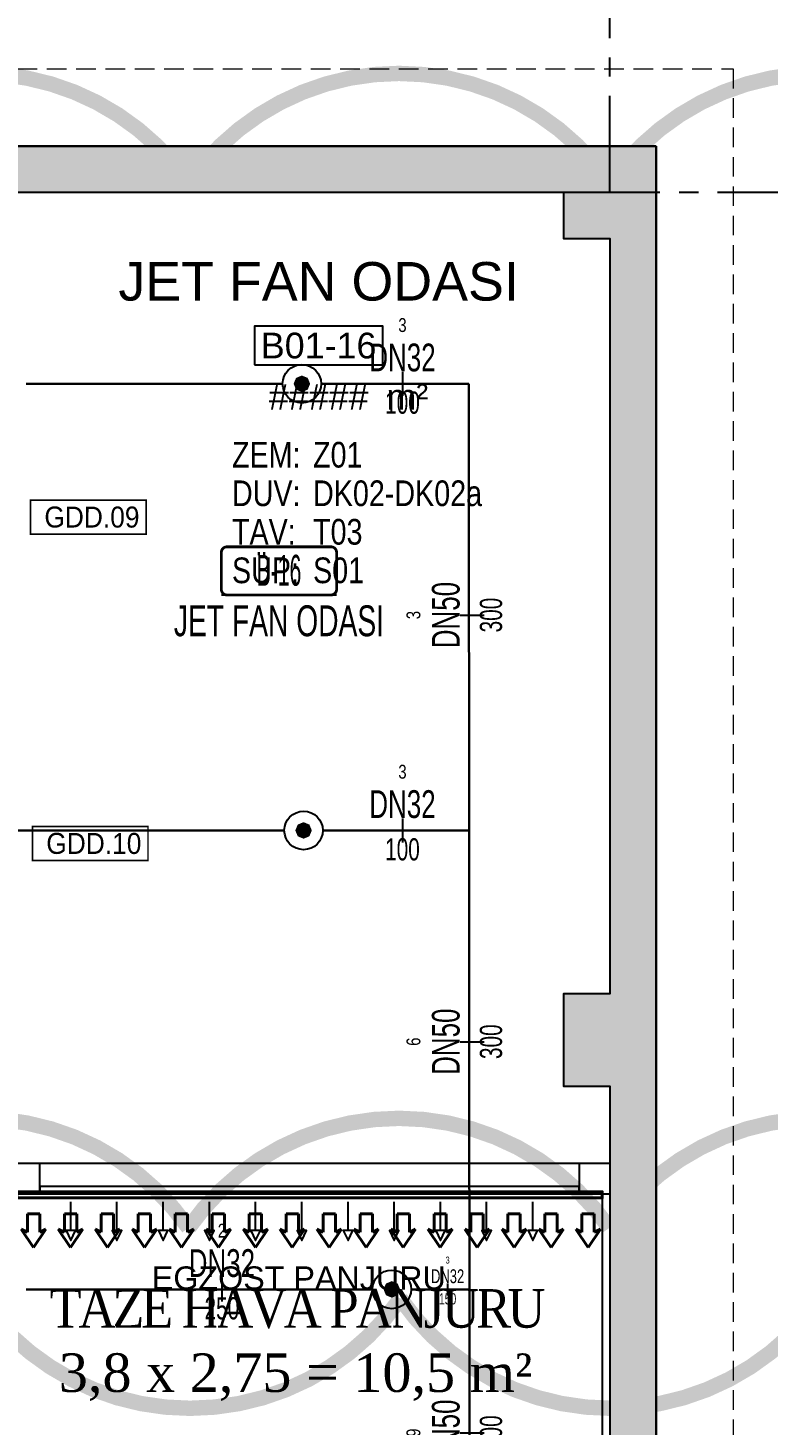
# Model space of a CAD drawing. Header units: millimetres. Extents: x -379292 to 1221486, y 92049 to 447512.
# Drawn here: x -114833 to -110027, y 270121 to 279185 of the extents above; entities that cross this region are included whole.
import ezdxf
from ezdxf.enums import TextEntityAlignment as Align
from ezdxf.lldxf.tags import DXFTag

# ---------------------------------------------------------------- set-up
doc = ezdxf.new("R2010")
doc.units = ezdxf.units.MM
doc.linetypes.add('CENTER', pattern=[2, 1.25, -0.25, 0.25, -0.25])
doc.linetypes.add('HIDDEN', pattern=[9.525, 6.35, -3.175])
for name, color, linetype in [('-M-MAHAL-DEBILER', 7, 'Continuous'), ('-M-MAHAL-ETIKET-NOT', 7, 'Continuous'), ('-M-MAHAL-ETIKET-NOTM', 7, 'Continuous'), ('-M-MAHAL-ETK-', 7, 'Continuous'), ('-M-MAHAL-HAVA-DEGISIM', 7, 'Continuous'), ('-M-MAHAL-NO', 7, 'Continuous'), ('-M-MAHAL-NOM', 7, 'Continuous'), ('-M-YNGN-BORUID', 7, 'Continuous'), ('-M-YNGN-BORUUZUN', 7, 'Continuous'), ('-M-YNGN-BORUYUK', 7, 'Continuous'), ('-M-YNGN-SPR-YUK', 7, 'Continuous'), ('-M-YNGN-ZON2-CAP-', 7, 'Continuous'), ('-M-YNGN-ZON2-SPR-', 7, 'Continuous'), ('05_AXIS', 211, 'CENTER'), ('05_HATCH CONCRETE', 141, 'Continuous'), ('05_HATCH SOLID-1', 252, 'Continuous'), ('05_HATCH SOLID-2', 253, 'Continuous'), ('05_LOUVER', 2, 'Continuous'), ('05_LOUVER TEXT', 2, 'Continuous'), ('05_MATERIAL TEXT', 112, 'Continuous'), ('05_ROOM M2', 161, 'Continuous'), ('05_ROOM NAME', 153, 'Continuous'), ('05_ROOM NUMBER', 152, 'Continuous'), ('05_WALL', 3, 'Continuous'), ('AIRONN ZONLAMA', 4, 'Continuous')]:
    doc.layers.add(name, color=color, linetype=linetype)
doc.layers.add('-M-YNGN-SPR-CAPCIZGI', color=188, linetype='Continuous', plot=False)
for name, color, linetype, lineweight in [('-M-YNGN-ZON2', 4, 'SP', 30), ('0-KRCN-HVL-KANALUFLEME01', 3, 'Continuous', 40), ('0-KRCN-HVL-YAZI', 71, 'Continuous', 30), ('06_FORMWORK HIDDEN', 252, 'HIDDEN2', 0), ('A-MENF-POZ', 137, 'Continuous', 0), ('Aironn-Kodlama', 7, 'Continuous', 0)]:
    doc.layers.add(name, color=color, linetype=linetype, lineweight=lineweight)
doc.styles.add('-M-ISSO-TEXT-TTF', font='ARIALN.TTF')
doc.styles.add('-M-MHLETK-NOT', font='romans.shx', dxfattribs={"width": 0.7})
doc.styles.add('-M-MHLETK-TEXT', font='ARIALN.TTF', dxfattribs={"width": 0.7})
doc.styles.add('CIZGI', font='tahoma.ttf', dxfattribs={"width": 0.8, "oblique": 20})
doc.styles.add('DIM', font='arial.ttf')
doc.styles.add('HCAD', font='HCAD.SHX', dxfattribs={"width": 0.8, "height": 0.2})
doc.styles.add('IKT-MD', font='romans.shx', dxfattribs={"width": 0.5, "height": 20})
doc.styles.add('PIPESIZE', font='hcad.shx', dxfattribs={"width": 0.8})
doc.styles.add('SPR-NOT', font='romans.shx')
doc.styles.get("Standard").update_dxf_attribs({"font": 'segoeuil.ttf'})
doc.styles.add('YAZI', font='times.ttf')
doc.styles.add('YAZI-2', font='arial.ttf', dxfattribs={"height": 2})
doc.styles.add('YAZI-2.5', font='arial.ttf', dxfattribs={"height": 2.5})
doc.styles.add('YAZI-3', font='arial.ttf', dxfattribs={"height": 3})
tags = doc.linetypes.add('HIDDEN2', pattern=[0.1875, 0.125, -0.0625]).pattern_tags.tags
tags[6:7] = [DXFTag(74, 4), DXFTag(75, 0), DXFTag(340, '0'), DXFTag(46, 0.0), DXFTag(50, 0.0), DXFTag(44, 0.0), DXFTag(45, 0.0)]
tags[4:5] = [DXFTag(74, 4), DXFTag(75, 0), DXFTag(340, '0'), DXFTag(46, 0.0), DXFTag(50, 0.0), DXFTag(44, 0.0), DXFTag(45, 0.0)]
doc.linetypes.add('SP', pattern='A,2,-0.1,["SP",CIZGI,S=0.14,R=0.2,X=0,Y=-0.07],-0.255', length=2.355)

# ---------------------------------------------------------------- blocks, each defined once
blk = doc.blocks.new('202_Aks')
at = {"layer": '05_AXIS', "ltscale": 500}
for p, q in [((130300, 0), (130300, 5000)), ((-5000, 0), (142900, 0))]:
    blk.add_line(p, q, dxfattribs=at)
blk = doc.blocks.new('başlık')
at = {"layer": '05_MATERIAL TEXT', "style": 'DIM', "width": 0.8}
for s, p in [('ZEM:', (0, 50)), ('DUV:', (0, -100)), ('TAV:', (0, -250)), ('SÜP:', (0, -400))]:
    blk.add_text(s, height=100, dxfattribs=at).set_placement(p, align=Align.MIDDLE_LEFT)
blk = doc.blocks.new('MAHAL')
at = {"layer": '05_ROOM NUMBER'}
blk.add_lwpolyline([(-5.46, -10.75), (4.54, -10.75), (4.54, -7.75), (-5.46, -7.75)], close=True, dxfattribs=at)
at = {"layer": '05_HATCH SOLID-1', "xscale": 0.02, "yscale": 0.02, "zscale": 0.02}
blk.add_blockref('başlık', (-7.21, -18.75), dxfattribs=at)
at = {"layer": '05_MATERIAL TEXT', "style": 'DIM', "width": 0.8}
for tag, p in [('ZEMİN', (-0.89, -17.75)), ('DUVAR', (-0.89, -20.75)), ('TAVAN', (-0.89, -23.75)), ('SÜPÜRGELİK', (-0.89, -26.75))]:
    blk.add_attdef(tag, text='', height=2, dxfattribs=at).set_placement(p, align=Align.MIDDLE_LEFT)
at = {"layer": '05_ROOM M2', "insert": (6.45, -13.24), "char_height": 2, "attachment_point": 5, "style": 'YAZI-2'}
blk.add_mtext_dynamic_manual_height_columns('m²', width=6.9387, gutter_width=625, heights=[0], dxfattribs=at)
at = {"layer": '05_ROOM M2', "style": 'YAZI-2'}
blk.add_attdef('MAHALM2', text='', height=2, dxfattribs=at).set_placement((-0.46, -13.25), align=Align.MIDDLE_CENTER)
at = {"layer": '05_ROOM NAME', "style": 'YAZI-3'}
for tag, p in [('INGMAHALADI', (-0.46, 0.75)), ('TURMAHALADI', (-0.46, -4.25))]:
    blk.add_attdef(tag, text='', height=3, dxfattribs=at).set_placement(p, align=Align.MIDDLE_CENTER)
at = {"layer": '05_ROOM NUMBER', "style": 'YAZI-2'}
blk.add_attdef('MAHALNO', text='', height=2, dxfattribs=at).set_placement((-0.46, -9.25), align=Align.MIDDLE_CENTER)
blk = doc.blocks.new('*U63')
at = {"color": 0}
for p, q in [((365, 5), (15, 5)), ((15, 5), (15, 0)), ((365, 0), (365, 5))]:
    blk.add_line(p, q, dxfattribs=at)
for points in [[(365, 20), (365, 0), (15, 0), (15, 20)], [(380, 0), (0, 0), (0, -2), (380, -2)]]:
    blk.add_lwpolyline(points, close=True, dxfattribs=at)
for points in [[(34.99, -23.53), (31.92, -23.53), (35, -30), (38.08, -23.53), (35, -23.53), (35, -5)], [(64.99, -23.53), (61.92, -23.53), (65, -30), (68.08, -23.53), (65, -23.53), (65, -5)], [(94.99, -23.53), (91.92, -23.53), (95, -30), (98.08, -23.53), (95, -23.53), (95, -5)], [(124.99, -23.53), (121.92, -23.53), (125, -30), (128.08, -23.53), (125, -23.53), (125, -5)], [(154.99, -23.53), (151.92, -23.53), (155, -30), (158.08, -23.53), (155, -23.53), (155, -5)], [(184.99, -23.53), (181.92, -23.53), (185, -30), (188.08, -23.53), (185, -23.53), (185, -5)], [(214.99, -23.53), (211.92, -23.53), (215, -30), (218.08, -23.53), (215, -23.53), (215, -5)], [(244.99, -23.53), (241.92, -23.53), (245, -30), (248.08, -23.53), (245, -23.53), (245, -5)], [(274.99, -23.53), (271.92, -23.53), (275, -30), (278.08, -23.53), (275, -23.53), (275, -5)], [(304.99, -23.53), (301.92, -23.53), (305, -30), (308.08, -23.53), (305, -23.53), (305, -5)], [(334.99, -23.53), (331.92, -23.53), (335, -30), (338.08, -23.53), (335, -23.53), (335, -5)]]:
    blk.add_lwpolyline(points, dxfattribs=at)
at = {"layer": 'A-MENF-POZ', "style": 'IKT-MD', "width": 0.5}
blk.add_attdef('MDamper:GEN+YUK', text='', height=10, dxfattribs=at).set_placement((190, -55), align=Align.MIDDLE_CENTER)
blk = doc.blocks.new('OtoParkBodrumKatMimari')
at = {"layer": '05_HATCH CONCRETE'}
h = blk.add_hatch(dxfattribs=at)
h.set_pattern_fill('ANSI33', color=8, scale=15, angle=180, style=0)
h.set_pattern_definition([(225, (905000, -3e-07), (67.351921, -67.351921), []), (225, (904932.65, -3e-07), (67.351921, -67.351921), [47.625, -23.8125])])
h.paths.add_polyline_path([(96200, 177300), (96200, 177000), (96800, 177000), (96800, 177300), (104600, 177300), (104600, 177000), (105200, 177000), (105200, 177300), (113000, 177300), (113000, 177000), (113600, 177000), (113600, 177300), (121400, 177300), (121400, 177000), (122000, 177000), (122000, 177300), (127400, 177300), (127400, 177000), (128000, 177000), (128000, 177300), (135000, 177300), (135000, 177000), (135300, 177000), (135300, 172100), (135000, 172100), (135000, 171500), (135300, 171500), (135300, 164100), (135000, 164100), (135000, 163500), (135300, 163500), (135300, 156100), (135000, 156100), (135000, 155500), (135300, 155500), (135300, 148100), (135000, 148100), (135000, 147500), (135300, 147500), (135300, 144600), (135000, 144600), (135000, 144000), (135600, 144000), (135600, 144300), (142600, 144300), (142600, 144000), (142900, 144000), (142900, 140100), (142600, 140100), (142600, 139500), (142900, 139500), (142900, 132100), (142600, 132100), (142600, 131500), (142900, 131500), (142900, 127950), (142600, 127950), (142600, 127350), (142900, 127350), (142900, 124300), (142600, 124300), (142600, 123300), (142900, 123300), (142900, 113800), (142600, 113800), (142600, 112800), (142700, 112800), (142700, 100050), (135550, 100050), (135550, 108100), (135050, 108100), (135050, 83500), (135550, 83500), (135550, 99800), (142700, 99800), (142700, 78800), (142600, 78800), (142600, 77800), (142900, 77800), (142900, 68100), (142600, 68100), (142600, 67500), (143200, 67500), (143200, 144600), (135600, 144600), (135600, 177600), (71000, 177600), (71000, 177000), (71600, 177000), (71600, 177300), (79400, 177300), (79400, 177000), (80000, 177000), (80000, 177300), (87800, 177300), (87800, 177000), (88400, 177000), (88400, 177300)])
at = {"color": 5}
for points in [[(122000, 177300), (127400, 177300), (127400, 177000), (128000, 177000), (128000, 177300), (135000, 177300), (135000, 177000), (135300, 177000), (135300, 172100), (135000, 172100), (135000, 171500), (135300, 171500), (135300, 164100), (135000, 164100), (135000, 163500), (135300, 163500), (135300, 156100), (135000, 156100), (135000, 155500), (135300, 155500), (135300, 148100)], [(143200, 67500), (143200, 144600), (135600, 144600), (135600, 177600), (71000, 177600)]]:
    blk.add_lwpolyline(points, dxfattribs=at)
at = {"layer": '05_HATCH SOLID-2', "color": 251, "ltscale": 25}
blk.add_lwpolyline([(150500, -8770), (150500, 187430), (4700, 187430), (4700, 177600), (135600, 177600), (135600, 144600), (143200, 144600), (143200, 59700), (90240.2, -300), (70300, -300), (63119.3, 5880.5)], dxfattribs=at)
at = {"layer": '05_WALL', "color": 8, "ltscale": 25}
for points in [[(135300, 170800), (127100, 170800), (127100, 171000), (131200, 171000), (131200, 177300)], [(131400, 177300), (131400, 171000), (135300, 171000)]]:
    blk.add_lwpolyline(points, dxfattribs=at)
at = {"layer": '06_FORMWORK HIDDEN', "linetype": 'HIDDEN', "ltscale": 20}
for p, q in [((4200, 178100), (136100, 178100)), ((136100, 178100), (136100, 145100))]:
    blk.add_line(p, q, dxfattribs=at)
at = {"layer": '05_AXIS'}
blk.add_blockref('202_Aks', (5000, 177300), dxfattribs=at)
at = {"layer": '05_LOUVER', "color": 8, "xscale": 10, "yscale": 10, "zscale": 10}
blk.add_blockref('*U63', (131450, 170800), dxfattribs=at)
at = {"layer": '05_ROOM NUMBER'}
ref = blk.add_blockref('MAHAL', (133447.5, 177076.2), dxfattribs=dict(at, xscale=83.33333333333333, yscale=83.33333333333333, zscale=83.33333333333333))
ref.add_attrib('TURMAHALADI', 'JET FAN ODASI', dxfattribs={"layer": '05_ROOM NAME', "height": 250, "style": 'YAZI-3'}).set_placement((133409.2, 176722.1), align=Align.MIDDLE_CENTER)
ref.add_attrib('MAHALNO', 'B01-16', dxfattribs={"height": 166.67, "style": 'YAZI-2'}).set_placement((133409.2, 176305.5), align=Align.MIDDLE_CENTER)
ref.add_attrib('MAHALM2', '#####', dxfattribs={"layer": '05_ROOM M2', "height": 166.67, "style": 'YAZI-2'}).set_placement((133409.2, 175972.1), align=Align.MIDDLE_CENTER)
ref.add_attrib('ZEMİN', 'Z01', dxfattribs={"layer": '05_MATERIAL TEXT', "height": 166.67, "style": 'DIM', "width": 0.8}).set_placement((133373.2, 175597.1), align=Align.MIDDLE_LEFT)
ref.add_attrib('DUVAR', 'DK02-DK02a', dxfattribs={"layer": '05_MATERIAL TEXT', "height": 166.67, "style": 'DIM', "width": 0.8}).set_placement((133373.2, 175347.1), align=Align.MIDDLE_LEFT)
ref.add_attrib('TAVAN', 'T03', dxfattribs={"layer": '05_MATERIAL TEXT', "height": 166.67, "style": 'DIM', "width": 0.8}).set_placement((133373.2, 175097.1), align=Align.MIDDLE_LEFT)
ref.add_attrib('SÜPÜRGELİK', 'S01', dxfattribs={"layer": '05_MATERIAL TEXT', "height": 166.67, "style": 'DIM', "width": 0.8}).set_placement((133373.2, 174847.1), align=Align.MIDDLE_LEFT)
at = {"layer": '05_LOUVER TEXT', "insert": (132326.1, 170331.2), "char_height": 150, "attachment_point": 1, "style": 'YAZI-2.5'}
blk.add_mtext_dynamic_manual_height_columns('EGZOST PANJURU', width=2269.714, gutter_width=12.5, heights=[0], dxfattribs=at)
blk = doc.blocks.new('SP-C-UP-12')
at = {"ltscale": 10}
blk.add_line((0, 0), (0, 0), dxfattribs=at)
at = {"color": 1, "linetype": 'Continuous'}
blk.add_circle((0, 0), 12.5, dxfattribs=at)
at = {"ltscale": 10}
for points in [[(-5.37, 0), (-3.8, 3.8), (-3.8, -3.8), (0, 5.37)], [(-3.8, -3.8), (0, 5.37), (0, -5.37), (3.8, 3.8)], [(0, -5.37), (3.8, 3.8), (3.8, -3.8), (5.37, 0)]]:
    blk.add_solid(points, dxfattribs=at)
at = {"layer": '-M-YNGN-SPR-YUK', "style": 'SPR-NOT', "width": 0.5, "flags": 9}
for tag, p in [('YUK', (0, 17.77)), ('CAP', (0, 14.42)), ('TIP', (0.2, 10.78))]:
    blk.add_attdef(tag, text='', height=2.5, dxfattribs=at).set_placement(p, align=Align.MIDDLE_CENTER)
blk = doc.blocks.new('SPRKL100')
at = {"layer": '-M-YNGN-SPR-CAPCIZGI'}
blk.add_line((0, 0.431), (0, -0.431), dxfattribs=at)
at = {"layer": '-M-YNGN-BORUID', "color": 0, "style": 'HCAD', "width": 0.8, "flags": 1}
blk.add_attdef('DIC', text='', height=0.4, dxfattribs=at).set_placement((0, -1.693), align=Align.CENTER)
at = {"layer": '-M-YNGN-BORUUZUN', "color": 0, "style": 'HCAD', "width": 0.7}
blk.add_attdef('BOY', text='', height=0.8, dxfattribs=at).set_placement((0, -1.08), align=Align.CENTER)
at = {"layer": '-M-YNGN-BORUYUK', "color": 6, "style": 'PIPESIZE', "width": 0.8}
blk.add_attdef('YUK', text='', height=0.5, dxfattribs=at).set_placement((0, 1.866), align=Align.CENTER)
at = {"color": 0, "style": 'PIPESIZE', "width": 0.7}
blk.add_attdef('CAP', text='', height=1, dxfattribs=at).set_placement((0, 0.45), align=Align.CENTER)
blk = doc.blocks.new('A$C69E5DB5D')
at = {"layer": '-M-YNGN-ZON2', "ltscale": 500}
for p, q in [((-553.34, 3215.67), (-719.94, 3215.67)), ((-528.34, 3215.67), (-432.44, 3215.67)), ((-428.75, -1882.58), (-432.44, 3215.67)), ((-552.24, 2925.89), (-900.06, 2925.89)), ((-527.24, 2925.89), (-432.44, 2925.89)), ((-494.94, 2628.13), (-719.94, 2628.13)), ((-469.94, 2628.13), (-432.44, 2628.13))]:
    blk.add_line(p, q, dxfattribs=at)
at = {"layer": '-M-YNGN-ZON2-CAP-'}
for p, xscale, yscale, zscale, values in [((-475.53, 3215.67), 18, 18, 18, {'YUK': '3', 'CAP': 'DN32', 'BOY': '100'}), ((-475.53, 2925.89), 18, 18, 18, {'YUK': '3', 'CAP': 'DN32', 'BOY': '100'}), ((-592.78, 2628.13), 18, 18, 18, {'YUK': '2', 'CAP': 'DN32', 'BOY': '250'}), ((-446.22, 2628.13), 9, 9, 9, {'YUK': '3', 'CAP': 'DN32', 'BOY': '150'})]:
    blk.add_blockref('SPRKL100', p, dxfattribs=dict(at, xscale=xscale, yscale=yscale, zscale=zscale)).add_auto_attribs(values)
at = {"layer": '-M-YNGN-ZON2-CAP-', "xscale": 18.00000000000005, "yscale": 18.00000000000005, "zscale": 18.00000000000005, "rotation": 90}
for p, values in [((-430.33, 3065.61), {'YUK': '3', 'CAP': 'DN50', 'BOY': '300'}), ((-430.33, 2788.83), {'YUK': '6', 'CAP': 'DN50', 'BOY': '300'}), ((-430.33, 2535.17), {'YUK': '9', 'CAP': 'DN50', 'BOY': '300'})]:
    blk.add_blockref('SPRKL100', p, dxfattribs=at).add_auto_attribs(values)
at = {"layer": '-M-YNGN-ZON2-SPR-'}
for p in [(-540.84, 3215.67), (-539.74, 2925.89), (-482.44, 2628.13)]:
    blk.add_blockref('SP-C-UP-12', p, dxfattribs=at)
blk = doc.blocks.new('M-MHLETK-YNG')
at = {"layer": '-M-MAHAL-ETK-', "color": 0}
for p, q in [((-2.078, 0), (2.078, 0)), ((-1.161, 0), (-1.161, 0))]:
    blk.add_line(p, q, dxfattribs=at)
at = {"layer": '-M-MAHAL-ETK-', "color": 0, "const_width": 0.1}
blk.add_lwpolyline([(-1.878, 1.735), (1.878, 1.735, -0.414214), (2.078, 1.535), (2.078, 0.2, -0.414214), (1.878, 0), (-1.878, 0, -0.414214), (-2.078, 0.2), (-2.078, 1.535, -0.414214)], format="xyb", close=True, dxfattribs=at)
at = {"layer": '-M-MAHAL-DEBILER', "color": 4, "style": '-M-MHLETK-NOT', "width": 0.5, "flags": 8}
blk.add_attdef('DEBIS', text='', height=0.4, dxfattribs=at).set_placement((-2.173, 2.145), align=Align.MIDDLE_CENTER)
at = {"layer": '-M-MAHAL-DEBILER', "color": 191, "style": '-M-MHLETK-NOT', "width": 0.5, "flags": 8}
blk.add_attdef('DEBIR', text='', height=0.4, dxfattribs=at).set_placement((-1.613, 2.145), align=Align.MIDDLE_CENTER)
at = {"layer": '-M-MAHAL-DEBILER', "color": 31, "style": '-M-MHLETK-NOT', "width": 0.5, "flags": 8}
blk.add_attdef('DEBIF', text='', height=0.4, dxfattribs=at).set_placement((1.585, 2.145), align=Align.MIDDLE_CENTER)
at = {"layer": '-M-MAHAL-DEBILER', "color": 1, "style": '-M-MHLETK-NOT', "width": 0.5, "flags": 8}
blk.add_attdef('DEBIE', text='', height=0.4, dxfattribs=at).set_placement((2.32, 2.145), align=Align.MIDDLE_CENTER)
at = {"layer": '-M-MAHAL-ETIKET-NOT', "color": 3, "style": '-M-MHLETK-NOT', "width": 0.5, "flags": 9}
for tag, p, height in [('HL', (-2.616, 1.493), 0.0286), ('HLA', (-2.521, 1.493), 0.0286), ('SHG', (-2.225, 1.493), 0.0286), ('LHG', (-2.132, 1.493), 0.0286), ('HG', (-2.039, 1.493), 0.0286), ('HGA', (-1.962, 1.493), 0.0286), ('KLKTR', (-2.617, 1.425), 0.04), ('RDY-BOY1', (-2.614, 1.37), 0.0286), ('RDY-BOY2', (-2.614, 1.32), 0.0286), ('RDY-BOY3', (-2.614, 1.27), 0.0286), ('RDY-BOY4', (-2.614, 1.22), 0.0286), ('KON-BOY1', (-2.614, 1.14), 0.0286), ('KON-BOY2', (-2.614, 1.09), 0.0286), ('KON-BOY3', (-2.614, 1.04), 0.0286), ('RDY-TIP1', (-2.5, 1.37), 0.0286), ('RDY-TIP2', (-2.5, 1.32), 0.0286), ('RDY-TIP3', (-2.5, 1.27), 0.0286), ('RDY-TIP4', (-2.5, 1.22), 0.0286), ('KON-TIP1', (-2.5, 1.14), 0.0286), ('KON-TIP2', (-2.5, 1.09), 0.0286), ('KON-TIP3', (-2.5, 1.04), 0.0286), ('RDY-ADET1', (-2.389, 1.37), 0.0286), ('RDY-ADET2', (-2.389, 1.32), 0.0286), ('RDY-ADET3', (-2.389, 1.27), 0.0286), ('RDY-ADET4', (-2.389, 1.22), 0.0286), ('KON-ADET1', (-2.389, 1.14), 0.0286), ('KON-ADET2', (-2.389, 1.09), 0.0286), ('KON-ADET3', (-2.389, 1.04), 0.0286), ('RDY-ISI1', (-2.265, 1.37), 0.0286), ('RDY-ISI2', (-2.265, 1.32), 0.0286), ('RDY-ISI3', (-2.265, 1.27), 0.0286), ('RDY-ISI4', (-2.265, 1.22), 0.0286), ('KON-ISI1', (-2.265, 1.14), 0.0286), ('KON-ISI2', (-2.265, 1.09), 0.0286), ('KON-ISI3', (-2.265, 1.04), 0.0286), ('AHU', (-2.225, 1.439), 0.0286), ('RDY-BNP1', (-2.102, 1.37), 0.0286), ('RDY-BNP2', (-2.102, 1.32), 0.0286), ('RDY-BNP3', (-2.102, 1.27), 0.0286), ('RDY-BNP4', (-2.102, 1.22), 0.0286), ('KON-BNP1', (-2.102, 1.14), 0.0286), ('KON-BNP2', (-2.102, 1.09), 0.0286), ('KON-BNP3', (-2.102, 1.04), 0.0286), ('RDY-BNK1', (-1.964, 1.37), 0.0286), ('RDY-BNK2', (-1.964, 1.32), 0.0286), ('RDY-BNK3', (-1.964, 1.27), 0.0286), ('RDY-BNK4', (-1.964, 1.22), 0.0286), ('KON-BNK1', (-1.964, 1.14), 0.0286), ('KON-BNK2', (-1.964, 1.09), 0.0286), ('KON-BNK3', (-1.964, 1.04), 0.0286), ('EF', (-1.962, 1.439), 0.0286), ('VRV-TIP1', (-2.614, 0.759), 0.0286), ('VRV-TIP2', (-2.614, 0.709), 0.0286), ('FCU-TIP1', (-2.614, 0.96), 0.0286), ('FCU-TIP2', (-2.614, 0.91), 0.0286), ('FCU-TIP3', (-2.614, 0.86), 0.0286), ('VRV-ADET1', (-2.524, 0.759), 0.0286), ('VRV-ADET2', (-2.524, 0.709), 0.0286), ('FCU-ADET1', (-2.524, 0.96), 0.0286), ('FCU-ADET2', (-2.524, 0.91), 0.0286), ('FCU-ADET3', (-2.524, 0.86), 0.0286), ('VRV-KAP1', (-2.398, 0.759), 0.0286), ('VRV-KAP2', (-2.398, 0.709), 0.0286), ('FCU-KAP1', (-2.398, 0.96), 0.0286), ('FCU-KAP2', (-2.398, 0.91), 0.0286), ('FCU-KAP3', (-2.398, 0.86), 0.0286), ('VRV-DUY1', (-2.272, 0.759), 0.0286), ('VRV-DUY2', (-2.272, 0.709), 0.0286), ('FCU-DUY1', (-2.272, 0.96), 0.0286), ('FCU-DUY2', (-2.272, 0.91), 0.0286), ('FCU-DUY3', (-2.272, 0.86), 0.0286), ('VRV-SOG1', (-2.154, 0.759), 0.0286), ('VRV-SOG2', (-2.154, 0.709), 0.0286), ('FCU-SOG1', (-2.154, 0.96), 0.0286), ('FCU-SOG2', (-2.154, 0.91), 0.0286), ('FCU-SOG3', (-2.154, 0.86), 0.0286), ('VRV-ISI1', (-2.044, 0.759), 0.0286), ('VRV-ISI2', (-2.044, 0.709), 0.0286), ('FCU-ISI1', (-2.044, 0.96), 0.0286), ('FCU-ISI2', (-2.044, 0.91), 0.0286), ('FCU-ISI3', (-2.044, 0.86), 0.0286), ('VRV-DEBI1', (-1.95, 0.759), 0.0286), ('VRV-DEBI2', (-1.95, 0.709), 0.0286), ('FCU-DEBI1', (-1.95, 0.96), 0.0286), ('FCU-DEBI2', (-1.95, 0.91), 0.0286), ('FCU-DEBI3', (-1.95, 0.86), 0.0286), ('VRV-BNP1', (-1.831, 0.759), 0.0286), ('VRV-BNP2', (-1.831, 0.709), 0.0286), ('FCU-BNP1', (-1.831, 0.96), 0.0286), ('FCU-BNP2', (-1.831, 0.91), 0.0286), ('FCU-BNP3', (-1.831, 0.86), 0.0286), ('VRV-BNK1', (-1.614, 0.759), 0.0286), ('VRV-BNK2', (-1.614, 0.709), 0.0286), ('FCU-BNK1', (-1.614, 0.96), 0.0286), ('FCU-BNK2', (-1.614, 0.91), 0.0286), ('FCU-BNK3', (-1.614, 0.86), 0.0286)]:
    blk.add_attdef(tag, p, '', height=height, dxfattribs=at)
at = {"layer": '-M-MAHAL-ETIKET-NOT', "color": 3}
for tag, height, style, width, flags, p in [('ALAN', 0.04, '-M-MHLETK-NOT', 0.5, 9, (-2.581, 1.562)), ('KIS', 0.04, '-M-MHLETK-NOT', 0.5, 9, (-2.59, 1.616)), ('RH', 0.04, '-M-MHLETK-NOT', 0.5, 9, (-2.39, 1.616)), ('YUKSEKLIK', 0.04, '-M-MHLETK-NOT', 0.5, 9, (-2.324, 1.562)), ('YAZ', 0.04, '-M-MHLETK-NOT', 0.5, 9, (-2.178, 1.616)), ('MAH-ADI', 1.111, '-M-ISSO-TEXT-TTF', 0.8, 8, (0, -0.931))]:
    blk.add_attdef(tag, text='', height=height, dxfattribs=dict(at, style=style, width=width, flags=flags)).set_placement(p, align=Align.MIDDLE_CENTER)
at = {"layer": '-M-MAHAL-ETIKET-NOTM', "color": 3, "style": '-M-ISSO-TEXT-TTF', "width": 0.8, "flags": 8}
blk.add_attdef('MAH-ADI2', text='', height=1.111, dxfattribs=at).set_placement((0, -2.549), align=Align.MIDDLE_CENTER)
at = {"layer": '-M-MAHAL-HAVA-DEGISIM', "style": '-M-MHLETK-NOT', "width": 0.5, "flags": 8}
for tag, p in [('HAVADEG', (0, 3.611)), ('HAVA', (0, 2.399))]:
    blk.add_attdef(tag, text='', height=0.6, dxfattribs=at).set_placement(p, align=Align.MIDDLE_CENTER)
at = {"layer": '-M-MAHAL-NO', "color": 7, "style": '-M-MHLETK-TEXT', "width": 0.6, "flags": 8}
blk.add_attdef('MAH-NO', text='', height=1.111, dxfattribs=at).set_placement((0, 0.889), align=Align.MIDDLE_CENTER)
at = {"layer": '-M-MAHAL-NOM', "color": 7, "style": '-M-MHLETK-TEXT', "width": 0.6, "flags": 8}
blk.add_attdef('MAH-NOM', text='', height=1.111, dxfattribs=at).set_placement((0, 0.889), align=Align.MIDDLE_CENTER)
blk = doc.blocks.new('OK-2')
for p, q in [((5, 10), (-10, 0)), ((5, -10), (-10, 0)), ((2.5, 5), (5, 10)), ((2.5, 5), (17.5, 5)), ((17.5, 5), (17.5, -5)), ((2.5, -5), (5, -10)), ((2.5, -5), (17.5, -5))]:
    blk.add_line(p, q)

msp = doc.modelspace()

# ---------------------------------------------------------------- block references
at = {"color": 8}
msp.add_blockref('OtoParkBodrumKatMimari', (-246354.8, 100818.8), dxfattribs=at)

# ---------------------------------------------------------------- next in the draw order: linework, layer by layer
at = {"color": 30, "const_width": 100}
for points in [[(-143840.8, 278178.7, -0.520567), (-141108.9, 278178.7, -0.520567), (-138377, 278178.7, -0.520567), (-135645.1, 278178.7, -0.520567), (-132913.2, 278178.7, -0.520567), (-130181.3, 278178.7, -0.520567), (-127449.4, 278178.7, -0.520567), (-124717.5, 278178.7, -0.520567), (-121985.6, 278178.7, -0.520567), (-119253.7, 278178.7, -0.520567), (-116521.8, 278178.7, -0.520567), (-113789.9, 278178.7, -0.520567), (-111058, 278178.7, -0.520567), (-108326.2, 278178.7, -0.520567), (-105594.3, 278178.7, -0.520567), (-102862.4, 278178.7, -0.520567), (-100130.5, 278178.7, -0.520567)], [(-143840.8, 271399.6, -0.520567), (-141108.9, 271399.6, -0.520567), (-138377, 271399.6, -0.520567), (-135645.1, 271399.6, -0.520567), (-132913.2, 271399.6, -0.520567), (-130181.3, 271399.6, -0.520567), (-127449.4, 271399.6, -0.520567), (-124717.5, 271399.6, -0.520567), (-121985.6, 271399.6, -0.520567), (-119253.7, 271399.6, -0.520567), (-116521.8, 271399.6, -0.520567), (-113789.9, 271399.6, -0.520567), (-111058, 271399.6, -0.520567), (-108326.2, 271399.6, -0.520567), (-105594.3, 271399.6, -0.520567), (-102862.4, 271399.6, -0.520567), (-100130.5, 271399.6, -0.520567)], [(-98755.3, 270940.5, -0.520567), (-101487.2, 270940.5, -0.520567), (-104219.1, 270940.5, -0.520567), (-106951, 270940.5, -0.520567), (-109682.9, 270940.5, -0.520567), (-112414.7, 270940.5, -0.520567), (-115146.6, 270940.5, -0.520567), (-117878.5, 270940.5, -0.520567), (-120610.4, 270940.5, -0.520567), (-123342.3, 270940.5, -0.520567), (-126074.2, 270940.5, -0.520567), (-128806.1, 270940.5, -0.520567), (-131538, 270940.5, -0.520567), (-134269.9, 270940.5, -0.520567), (-137001.8, 270940.5, -0.520567), (-139733.7, 270940.5, -0.520567), (-142465.6, 270940.5, -0.520567)]]:
    msp.add_lwpolyline(points, format="xyb", dxfattribs=at)
at = {"layer": '0-KRCN-HVL-KANALUFLEME01'}
msp.add_lwpolyline([(-114904.6, 271634.6), (-114904.6, 271594.6), (-111104.6, 271594.6), (-111104.6, 271634.6)], close=True, dxfattribs=at)
at = {"layer": 'AIRONN ZONLAMA', "color": 2, "ltscale": 25}
msp.add_lwpolyline([(-157954.6, 278134.6), (-121654.6, 278134.6), (-121654.6, 271634.6), (-111104.6, 271634.6), (-111104.6, 245070.5), (-111004.6, 235534.6), (-103454.6, 235534.6), (-103454.6, 232934.6), (-103754.6, 232934.6), (-103754.6, 232334.6), (-103454.6, 232334.6), (-103454.6, 228784.6), (-103754.6, 228784.6), (-103754.6, 228184.6), (-103454.6, 228184.6), (-103454.6, 225134.6), (-103754.6, 225134.6), (-103754.6, 224134.6), (-103454.6, 224134.6), (-103454.6, 214634.6)], dxfattribs=at)
at = {"layer": 'Aironn-Kodlama', "color": 7, "const_width": 10}
for points in [[(-114815.8, 276121.1), (-114815.8, 275901.1), (-114065.8, 275901.1), (-114065.8, 276121.1)], [(-114803.3, 274003.6), (-114803.3, 273783.6), (-114053.3, 273783.6), (-114053.3, 274003.6)]]:
    msp.add_lwpolyline(points, close=True, dxfattribs=at)

# ---------------------------------------------------------------- next in the draw order: block references
at = {"layer": '-M-MAHAL-ETK-', "ltscale": 25, "xscale": 180, "yscale": 180, "zscale": 180}
msp.add_blockref('M-MHLETK-YNG', (-113203, 275506.2), dxfattribs=at).add_auto_attribs({'MAH-NO': 'B-16', 'MAH-ADI': 'JET FAN ODASI'})
at = {"layer": '-M-YNGN-ZON2', "ltscale": 25, "xscale": 10, "yscale": 10, "zscale": 10}
msp.add_blockref('A$C69E5DB5D', (-107645.9, 244719.5), dxfattribs=at)
at = {"layer": '0-KRCN-HVL-KANALUFLEME01', "xscale": 7.999991324709452, "yscale": 7.999991324709452, "zscale": 7.999991324709452, "rotation": 90}
for p in [(-114796.4, 271351.8), (-114556.4, 271351.8), (-114316.4, 271351.8), (-114076.4, 271351.8), (-113836.4, 271351.8), (-113596.4, 271351.8), (-113356.4, 271351.8), (-113116.4, 271351.8), (-112876.4, 271351.8), (-112636.4, 271351.8), (-112396.4, 271351.8), (-112156.4, 271351.8), (-111916.4, 271351.8), (-111676.4, 271351.8), (-111436.4, 271351.8), (-111196.4, 271351.8)]:
    msp.add_blockref('OK-2', p, dxfattribs=at)

# ---------------------------------------------------------------- next in the draw order: texts
at = {"layer": '0-KRCN-HVL-YAZI', "ltscale": 25, "insert": (-116949.8, 270277), "char_height": 250, "width": 7709.438, "attachment_point": 7, "style": 'YAZI'}
msp.add_mtext('\\pxqc;{\\T0.9;\\W0.9;TAZE HAVA PANJURU\\P}3,8 x 2,75 = 10,5 m²', dxfattribs=at)
at = {"layer": 'Aironn-Kodlama', "color": 3, "char_height": 136, "width": 710.456, "attachment_point": 1, "rotation": 359.96186}
for s, insert in [('{\\fArial|b0|i0|c162|p18;\\W0.9;\\C7; GDD.\\fArial|b0|i0|c0|p18;0\\fArial|b0|i0|c162|p18;9}', (-114773.6, 276079.8)), ('{\\fArial|b0|i0|c162|p18;\\W0.9;\\C7; GDD.10}', (-114761.2, 273962.4))]:
    msp.add_mtext(s, dxfattribs=dict(at, insert=insert))

doc.saveas('drawing.dxf')
